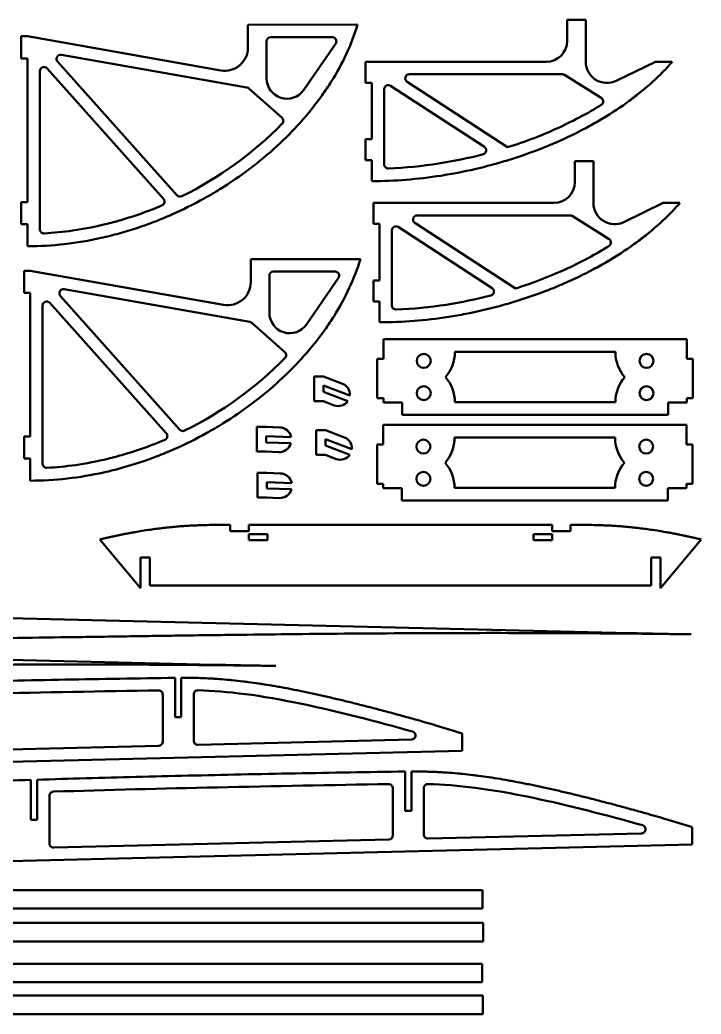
# Model space of a CAD drawing. Header units: millimetres. Extents: x 7 to 544, y 418 to 739.
# Drawn here: x 323.7 to 543.9, y 418.1 to 739.4 of the extents above; entities that cross this region are included whole.
import ezdxf

# ---------------------------------------------------------------- set-up
doc = ezdxf.new("R2010")
doc.units = ezdxf.units.MM
doc.layers.add('Visible (ANSI)', color=7, linetype='Continuous', lineweight=50)

msp = doc.modelspace()

# ---------------------------------------------------------------- linework, layer by layer
at = {"layer": 'Visible (ANSI)'}
for p, q in [((500.64, 739.42), (500.64, 732.64)), ((506.64, 739.42), (500.64, 739.42)), ((506.64, 725.87), (506.64, 739.42)), ((397.46, 737.82), (432.9, 737.88)), ((397.46, 737.82), (397.47, 730.46)), ((326.18, 734.12), (324.18, 734.12)), ((324.18, 734.12), (324.18, 726.98)), ((388.71, 723.09), (326.18, 734.12)), ((404.8, 733.83), (424.72, 733.87)), ((403.49, 720.49), (403.47, 732.49)), ((425.82, 731.78), (415.48, 716.77)), ((324.18, 726.98), (326.18, 726.98)), ((326.18, 680.55), (326.18, 726.98)), ((337.16, 728.12), (397.13, 717.55)), ((332.51, 723.75), (370.17, 681.61)), ((374.52, 682.74), (335.93, 725.92)), ((493.87, 725.87), (435.5, 725.87)), ((435.5, 725.87), (435.5, 719.09)), ((529.17, 725.87), (516.47, 719.71)), ((534.59, 725.87), (529.17, 725.87)), ((330.18, 671.75), (330.18, 722.86)), ((449.65, 721.87), (499.07, 721.87)), ((499.78, 721.67), (511.66, 714.22)), ((397.78, 717.23), (408.47, 707.81)), ((435.5, 719.09), (437.5, 719.09)), ((437.5, 719.09), (437.5, 700.86)), ((441.5, 692.75), (441.5, 717.02)), ((443.56, 718.14), (473.87, 698.37)), ((481.4, 698.24), (448.92, 719.42)), ((435.5, 700.86), (435.5, 694.08)), ((437.5, 700.86), (435.5, 700.86)), ((435.5, 694.08), (437.5, 694.08)), ((437.5, 694.08), (437.5, 687.31)), ((503.14, 693.79), (503.14, 687.02)), ((509.14, 693.79), (503.14, 693.79)), ((509.14, 680.24), (509.14, 693.79)), ((326.18, 680.55), (324.18, 680.55)), ((324.18, 680.55), (324.18, 673.41)), ((496.36, 680.24), (437.99, 680.24)), ((437.99, 680.24), (437.99, 673.47)), ((531.66, 680.24), (518.96, 674.09)), ((537.08, 680.24), (531.66, 680.24)), ((452.14, 676.24), (501.56, 676.24)), ((502.27, 676.04), (514.16, 668.59)), ((324.18, 673.41), (326.18, 673.41)), ((326.18, 666.27), (326.18, 673.41)), ((437.99, 673.47), (439.99, 673.47)), ((439.99, 673.47), (439.99, 655.23)), ((446.05, 672.51), (476.36, 652.75)), ((483.9, 652.61), (451.41, 673.79)), ((443.99, 647.12), (443.99, 671.39)), ((398.36, 662.05), (433.8, 662.11)), ((398.36, 662.05), (398.37, 654.7)), ((327.08, 658.35), (325.08, 658.35)), ((325.08, 658.35), (325.08, 651.21)), ((389.6, 647.33), (327.08, 658.35)), ((404.39, 644.72), (404.37, 656.73)), ((405.7, 658.06), (425.62, 658.1)), ((426.72, 656.01), (416.38, 641)), ((338.06, 652.35), (398.03, 641.78)), ((437.99, 655.23), (437.99, 648.45)), ((439.99, 655.23), (437.99, 655.23)), ((325.08, 651.21), (327.08, 651.21)), ((327.08, 604.79), (327.08, 651.21)), ((375.42, 606.98), (336.83, 650.15)), ((331.08, 595.98), (331.08, 647.09)), ((333.41, 647.98), (371.07, 605.84)), ((437.99, 648.45), (439.99, 648.45)), ((439.99, 648.45), (439.99, 641.68)), ((398.68, 641.47), (409.36, 632.04)), ((441.27, 629.84), (441.27, 636.2)), ((441.27, 636.2), (539.27, 636.2)), ((539.27, 629.84), (539.27, 636.2)), ((439.27, 617.12), (439.27, 629.84)), ((439.27, 629.84), (441.27, 629.84)), ((516.22, 632.12), (464.33, 632.12)), ((541.27, 629.84), (539.27, 629.84)), ((541.27, 617.12), (541.27, 629.84)), ((421.84, 624.16), (418.84, 624.16)), ((418.84, 616.16), (418.84, 624.16)), ((421.84, 624.16), (427.99, 621.84)), ((421.84, 619.16), (421.84, 621.3)), ((421.84, 621.3), (430.4, 618.07)), ((429.72, 616.18), (421.84, 619.16)), ((441.27, 617.12), (439.27, 617.12)), ((441.27, 615.76), (441.27, 617.12)), ((539.27, 615.76), (539.27, 617.12)), ((539.27, 617.12), (541.27, 617.12)), ((421.84, 616.16), (418.84, 616.16)), ((425.34, 614.84), (421.84, 616.16)), ((447.27, 615.76), (441.27, 615.76)), ((447.27, 611.76), (447.27, 615.76)), ((464.33, 615.84), (516.22, 615.84)), ((533.27, 611.76), (533.27, 615.76)), ((533.27, 615.76), (539.27, 615.76)), ((447.27, 611.76), (533.27, 611.76)), ((403.38, 607.88), (400.38, 607.88)), ((400.38, 599.88), (400.38, 607.88)), ((407.68, 607.71), (403.38, 607.88)), ((441.17, 602.15), (441.17, 608.51)), ((441.17, 608.51), (539.17, 608.51)), ((539.17, 602.15), (539.17, 608.51)), ((327.08, 604.79), (325.08, 604.79)), ((325.08, 604.79), (325.08, 597.64)), ((403.38, 602.88), (403.38, 604.88)), ((403.38, 604.88), (411.43, 604.57)), ((422.47, 606.82), (419.47, 606.82)), ((419.47, 598.82), (419.47, 606.82)), ((422.47, 606.82), (428.62, 604.5)), ((516.12, 604.44), (464.23, 604.44)), ((411.36, 602.57), (403.38, 602.88)), ((422.47, 601.82), (422.47, 603.96)), ((422.47, 603.96), (431.03, 600.73)), ((430.35, 598.84), (422.47, 601.82)), ((439.17, 589.44), (439.17, 602.15)), ((439.17, 602.15), (441.17, 602.15)), ((541.17, 602.15), (539.17, 602.15)), ((541.17, 589.44), (541.17, 602.15)), ((403.38, 599.88), (400.38, 599.88)), ((403.38, 599.88), (407.38, 599.72)), ((422.47, 598.82), (419.47, 598.82)), ((425.97, 597.5), (422.47, 598.82)), ((325.08, 597.64), (327.08, 597.64)), ((327.08, 590.5), (327.08, 597.64)), ((403.57, 593.02), (400.57, 593.02)), ((400.57, 585.02), (400.57, 593.02)), ((407.87, 592.86), (403.57, 593.02)), ((403.57, 588.02), (403.57, 590.03)), ((403.57, 590.03), (411.62, 589.72)), ((411.55, 587.72), (403.57, 588.02)), ((441.17, 589.44), (439.17, 589.44)), ((441.17, 588.08), (441.17, 589.44)), ((447.17, 588.08), (441.17, 588.08)), ((447.17, 584.08), (447.17, 588.08)), ((464.23, 588.15), (516.12, 588.15)), ((533.17, 584.08), (533.17, 588.08)), ((533.17, 588.08), (539.17, 588.08)), ((539.17, 588.08), (539.17, 589.44)), ((539.17, 589.44), (541.17, 589.44)), ((403.57, 585.02), (400.57, 585.02)), ((403.57, 585.02), (407.57, 584.87)), ((447.17, 584.08), (533.17, 584.08)), ((391.76, 576.23), (391.76, 574.23)), ((397.76, 574.23), (397.76, 576.23)), ((495.76, 576.23), (397.76, 576.23)), ((495.76, 574.23), (495.76, 576.23)), ((501.76, 576.23), (501.76, 574.23)), ((391.76, 574.23), (397.76, 574.23)), ((403.76, 573.23), (397.76, 573.23)), ((397.76, 573.23), (397.76, 571.23)), ((403.76, 571.23), (403.76, 573.23)), ((489.76, 573.23), (495.76, 573.23)), ((489.76, 571.23), (489.76, 573.23)), ((501.76, 574.23), (495.76, 574.23)), ((495.76, 573.23), (495.76, 571.23)), ((349.58, 571.5), (362.76, 555.79)), ((397.76, 571.23), (403.76, 571.23)), ((495.76, 571.23), (489.76, 571.23)), ((543.93, 571.5), (530.76, 555.79)), ((362.76, 565.66), (362.76, 555.79)), ((365.76, 565.66), (362.76, 565.66)), ((365.76, 556.67), (365.76, 565.66)), ((527.76, 565.66), (530.76, 565.66)), ((527.76, 556.67), (527.76, 565.66)), ((530.76, 565.66), (530.76, 555.79)), ((527.76, 556.67), (365.76, 556.67)), ((520.74, 541.22), (243.07, 547.96)), ((386.42, 531.03), (108.75, 537.77)), ((373.91, 514.08), (373.91, 526.79)), ((375.91, 526.81), (375.91, 514.08)), ((369.91, 521.38), (369.91, 506.15)), ((379.91, 506.46), (379.91, 521.41)), ((375.91, 514.08), (373.91, 514.08)), ((466.71, 503.2), (466.71, 508.84)), ((368.61, 504.82), (260.28, 502.19)), ((450.29, 506.8), (381.28, 505.13)), ((96.22, 494.21), (466.71, 503.2)), ((448.29, 483.79), (448.29, 496.5)), ((450.29, 496.52), (450.29, 483.79)), ((327.29, 480.88), (327.29, 493.79)), ((329.29, 493.85), (329.29, 480.88)), ((333.29, 473.23), (333.29, 488.67)), ((444.29, 491.09), (444.29, 475.86)), ((454.29, 476.17), (454.29, 491.12)), ((450.29, 483.79), (448.29, 483.79)), ((329.29, 480.88), (327.29, 480.88)), ((524.67, 476.51), (455.66, 474.84)), ((541.09, 472.91), (541.09, 478.55)), ((170.6, 463.92), (541.09, 472.91)), ((442.99, 474.53), (334.66, 471.9)), ((376.29, 458.17), (12.84, 458.18)), ((376.29, 458.17), (473.25, 458.17)), ((473.25, 458.17), (473.25, 452.18)), ((473.25, 452.18), (12.84, 452.18)), ((376.49, 447.57), (13.04, 447.57)), ((376.49, 447.57), (473.45, 447.57)), ((473.45, 447.57), (473.45, 441.57)), ((473.45, 441.57), (13.04, 441.57)), ((376.24, 434.38), (12.8, 434.38)), ((376.24, 434.38), (473.2, 434.38)), ((473.2, 434.38), (473.2, 428.38)), ((473.2, 428.38), (12.79, 428.38)), ((376.41, 424.1), (12.97, 424.1)), ((376.41, 424.1), (473.37, 424.1)), ((473.37, 424.1), (473.37, 418.1)), ((473.37, 418.1), (12.97, 418.1))]:
    msp.add_line(p, q, dxfattribs=at)
for centre in [(454.27, 629.2), (526.27, 629.2), (454.27, 618.76), (526.27, 618.76), (454.17, 601.51), (526.17, 601.51), (454.17, 591.08), (526.17, 591.08)]:
    msp.add_circle(centre, 2.25, dxfattribs=at)
for centre, radius, start, end in [((404.8, 732.5), 1.33, 90.1017, 180.1017), ((424.72, 732.53), 1.33, 325.4326, 90.1017), ((493.87, 732.64), 6.77, 270, 0), ((390, 730.45), 7.47, 260, 0.1017), ((336.93, 726.81), 1.33, 80, 221.7907), ((331.52, 722.86), 1.33, 41.7907, 180), ((513.48, 725.87), 6.84, 180, 295.8584), ((410.07, 720.5), 6.58, 180.1017, 325.4326), ((449.65, 720.54), 1.33, 90, 236.8927), ((499.07, 720.54), 1.33, 57.9292, 90), ((396.9, 716.23), 1.33, 48.5992, 80), ((442.83, 717.02), 1.33, 56.8927, 180), ((407.58, 706.81), 1.33, 315.5236, 48.5992), ((323.5, 789.38), 119.18, 296.1954, 315.5236), ((496.36, 687.02), 6.77, 270, 0), ((375.52, 683.63), 1.33, 221.7907, 296.1954), ((515.98, 680.24), 6.84, 180, 295.8584), ((452.14, 674.91), 1.33, 90, 236.8927), ((501.56, 674.91), 1.33, 57.9292, 90), ((445.33, 671.39), 1.33, 56.8927, 180), ((405.7, 656.73), 1.33, 90.1017, 180.1017), ((425.62, 656.76), 1.33, 325.4326, 90.1017), ((337.82, 651.04), 1.33, 80, 221.7907), ((390.9, 654.68), 7.47, 260, 0.1017), ((332.41, 647.09), 1.33, 41.7907, 180), ((410.96, 644.73), 6.58, 180.1017, 325.4326), ((397.79, 640.47), 1.33, 48.5992, 80), ((324.39, 713.61), 119.18, 296.1954, 315.5236), ((408.48, 631.04), 1.33, 315.5236, 48.5992), ((451.94, 632.12), 12.39, 318.8879, 0), ((528.6, 632.12), 12.39, 180, 221.1121), ((451.94, 615.84), 12.39, 0, 41.1121), ((528.6, 615.84), 12.39, 138.8879, 180), ((426.67, 618.34), 3.74, 355.8377, 69.3107), ((426.67, 618.34), 3.74, 249.3107, 324.8332), ((407.53, 603.72), 4, 12.3343, 87.8356), ((376.42, 607.86), 1.33, 221.7907, 296.1954), ((427.29, 601), 3.74, 355.8377, 69.3107), ((451.84, 604.44), 12.39, 318.8879, 0), ((528.5, 604.44), 12.39, 180, 221.1121), ((407.53, 603.72), 4, 267.8356, 343.3581), ((427.29, 601), 3.74, 249.3107, 324.8332), ((451.84, 588.15), 12.39, 0, 41.1121), ((528.5, 588.15), 12.39, 138.8879, 180), ((407.72, 588.87), 4, 12.3343, 87.8356), ((407.72, 588.87), 4, 267.8356, 343.3581), ((567.83, 2481.1), 1940.45, 268.60946, 269.2), ((433.51, 2470.91), 1940.45, 268.60946, 269.2), ((368.58, 506.15), 1.33, 271.3905, 0), ((381.25, 506.46), 1.33, 180, 271.3905), ((442.96, 475.86), 1.33, 271.3905, 0), ((455.62, 476.17), 1.33, 180, 271.3905), ((334.62, 473.23), 1.33, 180, 271.3905)]:
    msp.add_arc(centre, radius, start, end, dxfattribs=at)
for points, knots in [([(432.9, 737.88), (431.95, 734.73), (429.55, 728.49), (425.41, 720.91), (420.49, 713.56), (415.96, 707.89), (409.63, 701.14), (404.06, 696.02), (396.54, 690.06), (390.11, 685.65), (381.64, 680.68), (374.54, 677.14), (365.34, 673.34), (357.75, 670.83), (348.05, 668.41), (338.18, 666.74), (330.19, 666.27), (326.18, 666.27)], [0, 0, 0, 0, 0.0810854, 0.1621708, 0.2027135, 0.2837989, 0.3243416, 0.405427, 0.4459697, 0.5270551, 0.5675978, 0.6486832, 0.6892259, 0.7703112, 0.8108539, 0.8919393, 0.9730247, 0.9730247, 0.9730247, 0.9730247]), ([(437.5, 687.31), (441.2, 687.31), (448.64, 687.61), (457.95, 688.71), (467.19, 690.33), (474.48, 692.02), (483.41, 694.6), (490.36, 697.02), (498.74, 700.48), (505.15, 703.57), (512.74, 707.82), (518.43, 711.51), (524.98, 716.45), (529.74, 720.66), (533.15, 724.23), (534.37, 725.61), (534.59, 725.87)], [-0.9631269, -0.9631269, -0.9631269, -0.9631269, -0.8828663, -0.8026057, -0.7624755, -0.6822149, -0.6420846, -0.561824, -0.5216937, -0.4414332, -0.4013029, -0.3210423, -0.280912, -0.2006514, -0.1605211, -0.1515176, -0.1515176, -0.1515176, -0.1515176]), ([(511.66, 711.96), (511.81, 712.05), (511.94, 712.17), (512.14, 712.45), (512.21, 712.61), (512.29, 712.95), (512.3, 713.12), (512.25, 713.46), (512.19, 713.63), (512.04, 713.87), (511.98, 713.95), (511.83, 714.1), (511.75, 714.16), (511.66, 714.22)], [0, 0, 0, 0, 0.0520859, 0.0520859, 0.1041719, 0.1041719, 0.1562578, 0.1562578, 0.2083437, 0.2083437, 0.2395104, 0.2395104, 0.270677, 0.270677, 0.270677, 0.270677]), ([(511.66, 711.96), (507.38, 709.29), (502.9, 706.9), (492.85, 702.24), (487.16, 700.06), (481.4, 698.24)], [0.21222, 0.21222, 0.21222, 0.21222, 1.722536, 1.722536, 3.532989, 3.532989, 3.532989, 3.532989]), ([(473.47, 695.97), (473.64, 696.01), (473.8, 696.09), (474.08, 696.29), (474.19, 696.42), (474.37, 696.72), (474.43, 696.89), (474.48, 697.23), (474.48, 697.4), (474.39, 697.74), (474.32, 697.9), (474.12, 698.17), (474, 698.29), (473.87, 698.37)], [0, 0, 0, 0, 0.0520859, 0.0520859, 0.1041719, 0.1041719, 0.1562578, 0.1562578, 0.2083437, 0.2083437, 0.2604296, 0.2604296, 0.3092609, 0.3092609, 0.3092609, 0.3092609]), ([(473.47, 695.97), (468.73, 694.75), (463.91, 693.76), (453.72, 692.17), (448.3, 691.63), (442.89, 691.42)], [0.300006, 0.300006, 0.300006, 0.300006, 1.768106, 1.768106, 3.392976, 3.392976, 3.392976, 3.392976]), ([(441.5, 692.75), (441.5, 692.57), (441.53, 692.4), (441.67, 692.08), (441.76, 691.93), (442.01, 691.69), (442.15, 691.59), (442.4, 691.48), (442.5, 691.45), (442.69, 691.42), (442.79, 691.41), (442.89, 691.42)], [0, 0, 0, 0, 0.0520859, 0.0520859, 0.1041719, 0.1041719, 0.1562578, 0.1562578, 0.1858092, 0.1858092, 0.2153606, 0.2153606, 0.2153606, 0.2153606]), ([(369.7, 679.49), (369.86, 679.56), (370.01, 679.66), (370.25, 679.91), (370.35, 680.05), (370.48, 680.37), (370.51, 680.55), (370.51, 680.88), (370.48, 681.04), (370.37, 681.35), (370.28, 681.49), (370.17, 681.61)], [0, 0, 0, 0, 0.0520859, 0.0520859, 0.1041719, 0.1041719, 0.1562578, 0.1562578, 0.2050055, 0.2050055, 0.2537531, 0.2537531, 0.2537531, 0.2537531]), ([(369.7, 679.49), (368.65, 679.04), (364.31, 677.26), (358.16, 675.16), (349.56, 672.85), (341.28, 671.24), (334.67, 670.58), (331.59, 670.42)], [-0.3331961, -0.3331961, -0.3331961, -0.3331961, -0.309171, -0.2343762, -0.1969788, -0.122184, -0.0572663, -0.0572663, -0.0572663, -0.0572663]), ([(439.99, 641.68), (443.69, 641.68), (451.13, 641.98), (460.44, 643.08), (469.68, 644.7), (476.98, 646.39), (485.9, 648.97), (492.85, 651.39), (501.23, 654.85), (507.65, 657.95), (515.23, 662.19), (520.92, 665.88), (527.47, 670.82), (532.23, 675.03), (535.64, 678.6), (536.86, 679.99), (537.08, 680.24)], [-0.9631269, -0.9631269, -0.9631269, -0.9631269, -0.8828663, -0.8026057, -0.7624755, -0.6822149, -0.6420846, -0.561824, -0.5216937, -0.4414332, -0.4013029, -0.3210423, -0.280912, -0.2006514, -0.1605211, -0.1515176, -0.1515176, -0.1515176, -0.1515176]), ([(330.18, 671.75), (330.18, 671.57), (330.22, 671.4), (330.35, 671.08), (330.44, 670.93), (330.69, 670.69), (330.83, 670.59), (331.09, 670.48), (331.18, 670.45), (331.38, 670.42), (331.49, 670.41), (331.59, 670.42)], [0, 0, 0, 0, 0.0520859, 0.0520859, 0.1041719, 0.1041719, 0.1562578, 0.1562578, 0.18672, 0.18672, 0.2171823, 0.2171823, 0.2171823, 0.2171823]), ([(514.15, 666.33), (514.3, 666.42), (514.43, 666.54), (514.63, 666.82), (514.7, 666.98), (514.78, 667.32), (514.79, 667.49), (514.74, 667.84), (514.68, 668), (514.53, 668.24), (514.47, 668.32), (514.32, 668.47), (514.24, 668.53), (514.16, 668.59)], [0, 0, 0, 0, 0.0520859, 0.0520859, 0.1041719, 0.1041719, 0.1562578, 0.1562578, 0.2083437, 0.2083437, 0.2395104, 0.2395104, 0.270677, 0.270677, 0.270677, 0.270677]), ([(514.15, 666.33), (509.87, 663.66), (505.39, 661.27), (495.34, 656.61), (489.66, 654.43), (483.9, 652.61)], [0.21222, 0.21222, 0.21222, 0.21222, 1.722536, 1.722536, 3.532989, 3.532989, 3.532989, 3.532989]), ([(433.8, 662.11), (432.85, 658.97), (430.45, 652.73), (426.31, 645.14), (421.39, 637.79), (416.86, 632.13), (410.53, 625.37), (404.96, 620.25), (397.44, 614.29), (391.01, 609.89), (382.54, 604.91), (375.44, 601.37), (366.24, 597.58), (358.65, 595.06), (348.95, 592.64), (339.08, 590.97), (331.08, 590.5), (327.08, 590.5)], [0, 0, 0, 0, 0.0810854, 0.1621708, 0.2027135, 0.2837989, 0.3243416, 0.405427, 0.4459697, 0.5270551, 0.5675978, 0.6486832, 0.6892259, 0.7703112, 0.8108539, 0.8919393, 0.9730247, 0.9730247, 0.9730247, 0.9730247]), ([(475.96, 650.34), (476.13, 650.38), (476.29, 650.46), (476.57, 650.66), (476.69, 650.79), (476.87, 651.09), (476.92, 651.26), (476.98, 651.6), (476.97, 651.78), (476.89, 652.11), (476.81, 652.27), (476.62, 652.54), (476.5, 652.66), (476.36, 652.75)], [0, 0, 0, 0, 0.0520859, 0.0520859, 0.1041719, 0.1041719, 0.1562578, 0.1562578, 0.2083437, 0.2083437, 0.2604296, 0.2604296, 0.3092609, 0.3092609, 0.3092609, 0.3092609]), ([(475.96, 650.34), (471.22, 649.12), (466.4, 648.13), (456.21, 646.55), (450.79, 646.01), (445.38, 645.79)], [0.300006, 0.300006, 0.300006, 0.300006, 1.768106, 1.768106, 3.392976, 3.392976, 3.392976, 3.392976]), ([(443.99, 647.12), (443.99, 646.95), (444.03, 646.77), (444.16, 646.45), (444.25, 646.31), (444.5, 646.06), (444.64, 645.96), (444.89, 645.85), (444.99, 645.83), (445.18, 645.79), (445.28, 645.78), (445.38, 645.79)], [0, 0, 0, 0, 0.0520859, 0.0520859, 0.1041719, 0.1041719, 0.1562578, 0.1562578, 0.1858092, 0.1858092, 0.2153606, 0.2153606, 0.2153606, 0.2153606]), ([(370.6, 603.72), (370.76, 603.79), (370.91, 603.89), (371.15, 604.14), (371.25, 604.28), (371.38, 604.61), (371.41, 604.78), (371.41, 605.11), (371.38, 605.27), (371.27, 605.58), (371.18, 605.72), (371.07, 605.84)], [0, 0, 0, 0, 0.0520859, 0.0520859, 0.1041719, 0.1041719, 0.1562578, 0.1562578, 0.2050055, 0.2050055, 0.2537531, 0.2537531, 0.2537531, 0.2537531]), ([(370.6, 603.72), (369.55, 603.28), (365.2, 601.5), (359.06, 599.39), (350.46, 597.08), (342.17, 595.47), (335.56, 594.81), (332.49, 594.65)], [-0.3331961, -0.3331961, -0.3331961, -0.3331961, -0.309171, -0.2343762, -0.1969788, -0.122184, -0.0572663, -0.0572663, -0.0572663, -0.0572663]), ([(331.08, 595.98), (331.08, 595.81), (331.11, 595.63), (331.25, 595.31), (331.34, 595.17), (331.59, 594.92), (331.73, 594.82), (331.98, 594.71), (332.08, 594.68), (332.28, 594.65), (332.38, 594.64), (332.49, 594.65)], [0, 0, 0, 0, 0.0520859, 0.0520859, 0.1041719, 0.1041719, 0.1562578, 0.1562578, 0.18672, 0.18672, 0.2171823, 0.2171823, 0.2171823, 0.2171823]), ([(391.76, 576.23), (390.31, 576.23), (387.78, 576.22), (384.89, 576.19), (382.73, 576.13), (381.28, 576.08), (379.48, 576), (378.04, 575.92), (376.25, 575.8), (374.81, 575.69), (373.01, 575.53), (371.58, 575.38), (369.79, 575.18), (368.01, 574.96), (366.58, 574.76), (365.87, 574.66)], [0.7543419, 0.7543419, 0.7543419, 0.7543419, 0.7952849, 0.8259922, 0.8362279, 0.8566994, 0.8669352, 0.8874067, 0.8976425, 0.918114, 0.9283497, 0.9488212, 0.959057, 0.9795285, 1, 1, 1, 1]), ([(501.76, 576.23), (503.2, 576.23), (505.73, 576.22), (508.62, 576.19), (510.79, 576.13), (512.23, 576.08), (514.03, 576), (515.47, 575.92), (517.26, 575.8), (518.7, 575.69), (520.5, 575.53), (521.93, 575.38), (523.72, 575.18), (525.51, 574.96), (526.93, 574.76), (527.64, 574.66)], [0.7543419, 0.7543419, 0.7543419, 0.7543419, 0.7952849, 0.8259922, 0.8362279, 0.8566994, 0.8669352, 0.8874067, 0.8976425, 0.918114, 0.9283497, 0.9488212, 0.959057, 0.9795285, 1, 1, 1, 1]), ([(365.87, 574.66), (364.95, 574.53), (363.35, 574.28), (361.52, 573.98), (360.16, 573.74), (359.25, 573.57), (358.12, 573.36), (357.21, 573.18), (356.08, 572.96), (355.18, 572.77), (354.06, 572.53), (353.16, 572.33), (352.04, 572.08), (350.92, 571.82), (350.02, 571.61), (349.58, 571.5)], [0.5958205, 0.5958205, 0.5958205, 0.5958205, 0.6222407, 0.6420559, 0.648661, 0.6618711, 0.6684761, 0.6816862, 0.6882913, 0.7015014, 0.7081065, 0.7213166, 0.7279217, 0.7411318, 0.7543419, 0.7543419, 0.7543419, 0.7543419]), ([(527.64, 574.66), (528.56, 574.53), (530.16, 574.28), (531.99, 573.98), (533.35, 573.74), (534.26, 573.57), (535.39, 573.36), (536.3, 573.18), (537.43, 572.96), (538.33, 572.77), (539.45, 572.53), (540.35, 572.33), (541.47, 572.08), (542.59, 571.82), (543.49, 571.61), (543.93, 571.5)], [0.5958205, 0.5958205, 0.5958205, 0.5958205, 0.6222407, 0.6420559, 0.648661, 0.6618711, 0.6684761, 0.6816862, 0.6882913, 0.7015014, 0.7081065, 0.7213166, 0.7279217, 0.7411318, 0.7543419, 0.7543419, 0.7543419, 0.7543419]), ([(373.91, 526.79), (361.89, 526.61), (338.18, 526.21), (309.36, 525.6), (281.56, 524.92), (265.4, 524.46), (254.91, 524.14)], [0.0000945, 0.0000945, 0.0000945, 0.0000945, 0.0828314, 0.1656629, 0.2070786, 0.2869555, 0.2869555, 0.2869555, 0.2869555]), ([(466.71, 508.84), (463.92, 509.7), (458.91, 511.21), (453.07, 512.89), (448.67, 514.12), (445.75, 514.93), (442.1, 515.91), (439.2, 516.68), (435.6, 517.61), (432.76, 518.33), (429.24, 519.2), (426.47, 519.86), (423.06, 520.66), (420.37, 521.27), (417.07, 521.98), (414.48, 522.52), (411.3, 523.16), (408.81, 523.63), (405.75, 524.18), (403.35, 524.57), (400.4, 525.03), (398.08, 525.35), (395.22, 525.71), (392.96, 525.97), (390.17, 526.23), (387.95, 526.41), (384.63, 526.62), (380.84, 526.78), (377.55, 526.82), (375.91, 526.81)], [0, 0, 0, 0, 0.0823717, 0.1441505, 0.1647434, 0.2059293, 0.2265222, 0.2677081, 0.288301, 0.3294869, 0.3500798, 0.3912657, 0.4118586, 0.4530445, 0.4736374, 0.5148232, 0.5354162, 0.576602, 0.597195, 0.6383808, 0.6589738, 0.7001596, 0.7207525, 0.7619384, 0.7825313, 0.8237172, 0.8443101, 0.9060889, 0.965077, 0.965077, 0.965077, 0.965077]), ([(260.21, 520.29), (277.83, 520.82), (295.48, 521.28), (331.58, 522.08), (350.08, 522.43), (368.56, 522.71)], [0.129401, 0.129401, 0.129401, 0.129401, 5.417111, 5.417111, 10.959957, 10.959957, 10.959957, 10.959957]), ([(369.91, 521.38), (369.91, 521.55), (369.88, 521.72), (369.75, 522.04), (369.65, 522.19), (369.41, 522.44), (369.26, 522.53), (369.02, 522.64), (368.93, 522.67), (368.74, 522.7), (368.65, 522.71), (368.56, 522.71)], [0, 0, 0, 0, 0.0520859, 0.0520859, 0.1041719, 0.1041719, 0.1562578, 0.1562578, 0.1841416, 0.1841416, 0.2120254, 0.2120254, 0.2120254, 0.2120254]), ([(381.29, 522.74), (381.11, 522.75), (380.94, 522.72), (380.61, 522.6), (380.47, 522.5), (380.21, 522.27), (380.11, 522.12), (380, 521.88), (379.96, 521.79), (379.92, 521.6), (379.91, 521.5), (379.91, 521.41)], [0, 0, 0, 0, 0.0520859, 0.0520859, 0.1041719, 0.1041719, 0.1562578, 0.1562578, 0.1851096, 0.1851096, 0.2139615, 0.2139615, 0.2139615, 0.2139615]), ([(381.29, 522.74), (390.87, 522.46), (401.07, 521.25), (426.54, 515.9), (439.19, 512.65), (450.62, 509.42)], [0.136985, 0.136985, 0.136985, 0.136985, 2.996673, 2.996673, 5.229086, 5.229086, 5.229086, 5.229086]), ([(450.29, 506.8), (450.46, 506.81), (450.63, 506.84), (450.95, 506.98), (451.1, 507.08), (451.34, 507.33), (451.43, 507.48), (451.56, 507.8), (451.59, 507.98), (451.59, 508.32), (451.55, 508.5), (451.42, 508.82), (451.32, 508.96), (451.12, 509.16), (451.03, 509.23), (450.83, 509.34), (450.73, 509.39), (450.62, 509.42)], [0, 0, 0, 0, 0.0520859, 0.0520859, 0.1041719, 0.1041719, 0.1562578, 0.1562578, 0.2083437, 0.2083437, 0.2604296, 0.2604296, 0.3125156, 0.3125156, 0.3462632, 0.3462632, 0.3800107, 0.3800107, 0.3800107, 0.3800107]), ([(448.29, 496.5), (436.27, 496.32), (412.56, 495.92), (383.74, 495.31), (355.94, 494.63), (339.78, 494.17), (329.29, 493.85)], [0.0000945, 0.0000945, 0.0000945, 0.0000945, 0.0828314, 0.1656629, 0.2070786, 0.2869555, 0.2869555, 0.2869555, 0.2869555]), ([(541.09, 478.55), (538.3, 479.41), (533.29, 480.92), (527.44, 482.6), (523.05, 483.83), (520.12, 484.64), (516.48, 485.62), (513.58, 486.39), (509.98, 487.32), (507.14, 488.04), (503.62, 488.91), (500.85, 489.57), (497.43, 490.37), (494.75, 490.98), (491.45, 491.69), (488.86, 492.24), (485.68, 492.87), (483.19, 493.34), (480.13, 493.89), (477.73, 494.29), (474.78, 494.74), (472.46, 495.06), (469.6, 495.43), (467.34, 495.68), (464.55, 495.94), (462.33, 496.12), (459.01, 496.33), (455.22, 496.49), (451.93, 496.53), (450.29, 496.52)], [0, 0, 0, 0, 0.0823717, 0.1441505, 0.1647434, 0.2059293, 0.2265222, 0.2677081, 0.288301, 0.3294869, 0.3500798, 0.3912657, 0.4118586, 0.4530445, 0.4736374, 0.5148232, 0.5354162, 0.576602, 0.597195, 0.6383808, 0.6589738, 0.7001596, 0.7207525, 0.7619384, 0.7825313, 0.8237172, 0.8443101, 0.9060889, 0.965077, 0.965077, 0.965077, 0.965077]), ([(327.29, 493.79), (322.14, 493.63), (306.25, 493.11), (285.47, 492.36), (259.77, 491.32), (239.71, 490.43), (221.01, 489.5), (212.23, 489.05), (208.29, 488.83)], [0.2920378, 0.2920378, 0.2920378, 0.2920378, 0.3313257, 0.4141572, 0.4555729, 0.5384043, 0.57982, 0.6139561, 0.6139561, 0.6139561, 0.6139561]), ([(334.58, 490.01), (352.2, 490.53), (369.86, 490.99), (405.95, 491.79), (424.46, 492.14), (442.94, 492.42)], [0.129401, 0.129401, 0.129401, 0.129401, 5.417111, 5.417111, 10.959957, 10.959957, 10.959957, 10.959957]), ([(444.29, 491.09), (444.29, 491.26), (444.26, 491.43), (444.13, 491.75), (444.03, 491.9), (443.78, 492.15), (443.64, 492.25), (443.39, 492.35), (443.31, 492.38), (443.12, 492.41), (443.03, 492.42), (442.94, 492.42)], [0, 0, 0, 0, 0.0520859, 0.0520859, 0.1041719, 0.1041719, 0.1562578, 0.1562578, 0.1841416, 0.1841416, 0.2120254, 0.2120254, 0.2120254, 0.2120254]), ([(455.66, 492.45), (455.49, 492.46), (455.32, 492.43), (454.99, 492.31), (454.84, 492.21), (454.59, 491.98), (454.49, 491.84), (454.37, 491.59), (454.34, 491.5), (454.3, 491.31), (454.29, 491.22), (454.29, 491.12)], [0, 0, 0, 0, 0.0520859, 0.0520859, 0.1041719, 0.1041719, 0.1562578, 0.1562578, 0.1851096, 0.1851096, 0.2139615, 0.2139615, 0.2139615, 0.2139615]), ([(455.66, 492.45), (465.25, 492.17), (475.45, 490.96), (500.92, 485.61), (513.57, 482.36), (525, 479.13)], [0.136985, 0.136985, 0.136985, 0.136985, 2.996673, 2.996673, 5.229086, 5.229086, 5.229086, 5.229086]), ([(334.58, 490.01), (334.41, 490), (334.24, 489.96), (333.92, 489.82), (333.78, 489.72), (333.54, 489.47), (333.45, 489.32), (333.32, 489), (333.29, 488.84), (333.29, 488.67)], [0, 0, 0, 0, 0.0520859, 0.0520859, 0.1041719, 0.1041719, 0.1562578, 0.1562578, 0.2060886, 0.2060886, 0.2060886, 0.2060886]), ([(524.67, 476.51), (524.84, 476.52), (525.01, 476.56), (525.33, 476.69), (525.47, 476.8), (525.71, 477.04), (525.81, 477.19), (525.94, 477.51), (525.97, 477.69), (525.97, 478.03), (525.93, 478.21), (525.79, 478.53), (525.7, 478.67), (525.49, 478.87), (525.4, 478.94), (525.21, 479.05), (525.11, 479.1), (525, 479.13)], [0, 0, 0, 0, 0.0520859, 0.0520859, 0.1041719, 0.1041719, 0.1562578, 0.1562578, 0.2083437, 0.2083437, 0.2604296, 0.2604296, 0.3125156, 0.3125156, 0.3462632, 0.3462632, 0.3800107, 0.3800107, 0.3800107, 0.3800107])]:
    msp.add_open_spline(points, degree=3, knots=knots, dxfattribs=at)
for points in [[(148.27, 550.26), (189.98, 532.79), (289.69, 539.75), (421.29, 542.51), (540.73, 540.84)], [(13.95, 540.07), (55.67, 522.6), (155.38, 529.56), (286.98, 532.32), (406.42, 530.65)]]:
    msp.add_open_spline(points, degree=4, dxfattribs=at)

doc.saveas('drawing.dxf')
